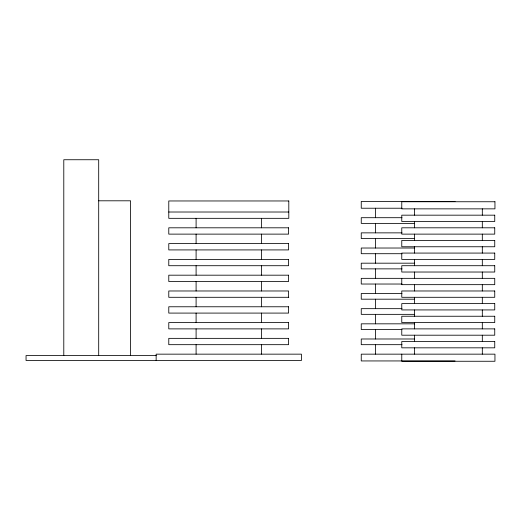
<?xml version="1.0" encoding="UTF-8"?>
<svg xmlns="http://www.w3.org/2000/svg" width="521" height="521" viewBox="0 0 521 521"><rect width="100%" height="100%" fill="white"/><g stroke="black" fill="none" stroke-linecap="round" stroke-linejoin="round"><path stroke-width="0.78" d="M98.697 200.8L130.602 200.8L130.602 355.576M455.067 201.432L361.255 201.432L361.255 208.224L402.01 208.224M168.778 212.014L288.803 212.014M402.01 217.7L361.255 217.7L361.255 223.385L414.638 223.385M402.01 232.861L361.255 232.861L361.255 238.546L414.638 238.546M414.638 248.022L361.255 248.022L361.255 253.707L402.01 253.707M414.638 263.183L361.255 263.183L361.255 268.869L402.01 268.869M402.01 284.03L361.255 284.03L361.255 278.344L494.742 278.344L494.742 284.661L401.769 284.661L401.769 278.344M402.01 293.505L361.255 293.505L361.255 299.191L414.638 299.191M288.803 297.296L168.778 297.296L168.778 290.978L288.595 290.978L288.595 297.296M402.01 308.666L361.255 308.666L361.255 314.352L414.638 314.352M414.638 323.828L361.255 323.828L361.255 329.513L402.01 329.513M414.638 338.989L361.255 338.989L361.255 344.674L402.01 344.674M156.228 355.576L26.05 355.576L26.05 360.473L301.438 360.473L301.438 354.156L156.144 354.156L156.144 360.473M455.067 360.942L361.255 360.942L361.255 354.156L494.95 354.156L494.95 361.261L401.769 361.261L401.769 354.156M482.316 208.856L482.316 215.173M482.316 221.49L482.316 227.807M482.316 234.124L482.316 240.441M482.316 246.759L482.316 253.076M482.316 259.393L482.316 265.71M482.316 272.027L482.316 278.344M482.316 284.661L482.316 290.978M482.316 297.296L482.316 303.613M482.316 309.93L482.316 316.247M482.316 322.564L482.316 328.881M482.316 335.198L482.316 341.515M482.316 347.833L482.316 354.156M414.403 208.856L414.403 215.173M414.403 221.49L414.403 227.807M414.403 234.124L414.403 240.441M414.403 246.759L414.403 253.076M414.403 259.393L414.403 265.71M414.403 272.027L414.403 278.344M414.403 284.661L414.403 290.978M414.403 297.296L414.403 303.613M414.403 309.93L414.403 316.247M414.403 322.564L414.403 328.881M414.403 335.198L414.403 341.515M414.403 347.833L414.403 354.156M375.472 208.224L375.472 217.7M375.472 223.385L375.472 232.861M375.472 238.546L375.472 248.022M375.472 253.707L375.472 263.183M375.472 268.869L375.472 278.344M375.472 284.03L375.472 293.505M375.472 299.191L375.472 308.666M375.472 314.352L375.472 323.828M375.472 329.513L375.472 338.989M375.472 344.674L375.472 354.156M261.483 218.332L261.483 227.807M261.483 234.124L261.483 243.6M261.483 249.917L261.483 259.393M261.483 265.71L261.483 275.186M261.483 281.503L261.483 290.978M261.483 297.296L261.483 306.771M261.483 313.088L261.483 322.564M261.483 328.881L261.483 338.357M261.483 344.674L261.483 354.156M196.098 218.332L196.098 227.807M196.098 234.124L196.098 243.6M196.098 249.917L196.098 259.393M196.098 265.71L196.098 275.186M196.098 281.503L196.098 290.978M196.098 297.296L196.098 306.771M196.098 313.088L196.098 322.564M196.098 328.881L196.098 338.357M196.098 344.674L196.098 354.156M98.697 355.576L98.697 159.739L63.79 159.739L63.79 355.576M288.803 200.963L168.778 200.963L168.778 218.332L288.803 218.332L288.803 200.963M494.95 201.751L401.769 201.751L401.769 208.856L494.95 208.856L494.95 201.751M494.742 215.173L401.769 215.173L401.769 221.49L494.742 221.49L494.742 215.173M288.595 227.807L168.778 227.807L168.778 234.124L288.595 234.124L288.595 227.807M494.742 227.807L401.769 227.807L401.769 234.124L494.742 234.124L494.742 227.807M494.742 240.441L401.769 240.441L401.769 246.759L494.742 246.759L494.742 240.441M288.595 243.6L168.778 243.6L168.778 249.917L288.595 249.917L288.595 243.6M494.742 253.076L401.769 253.076L401.769 259.393L494.742 259.393L494.742 253.076M288.595 259.393L168.778 259.393L168.778 265.71L288.595 265.71L288.595 259.393M494.742 265.71L401.769 265.71L401.769 272.027L494.742 272.027L494.742 265.71M288.595 275.186L168.778 275.186L168.778 281.503L288.595 281.503L288.595 275.186M494.742 290.978L401.769 290.978L401.769 297.296L494.742 297.296L494.742 290.978M494.742 303.613L401.769 303.613L401.769 309.93L494.742 309.93L494.742 303.613M288.595 306.771L168.778 306.771L168.778 313.088L288.595 313.088L288.595 306.771M494.742 316.247L401.769 316.247L401.769 322.564L494.742 322.564L494.742 316.247M288.595 322.564L168.778 322.564L168.778 328.881L288.595 328.881L288.595 322.564M494.742 328.881L401.769 328.881L401.769 335.198L494.742 335.198L494.742 328.881M288.595 338.357L168.778 338.357L168.778 344.674L288.595 344.674L288.595 338.357M494.742 341.515L401.769 341.515L401.769 347.833L494.742 347.833L494.742 341.515"/></g></svg>
